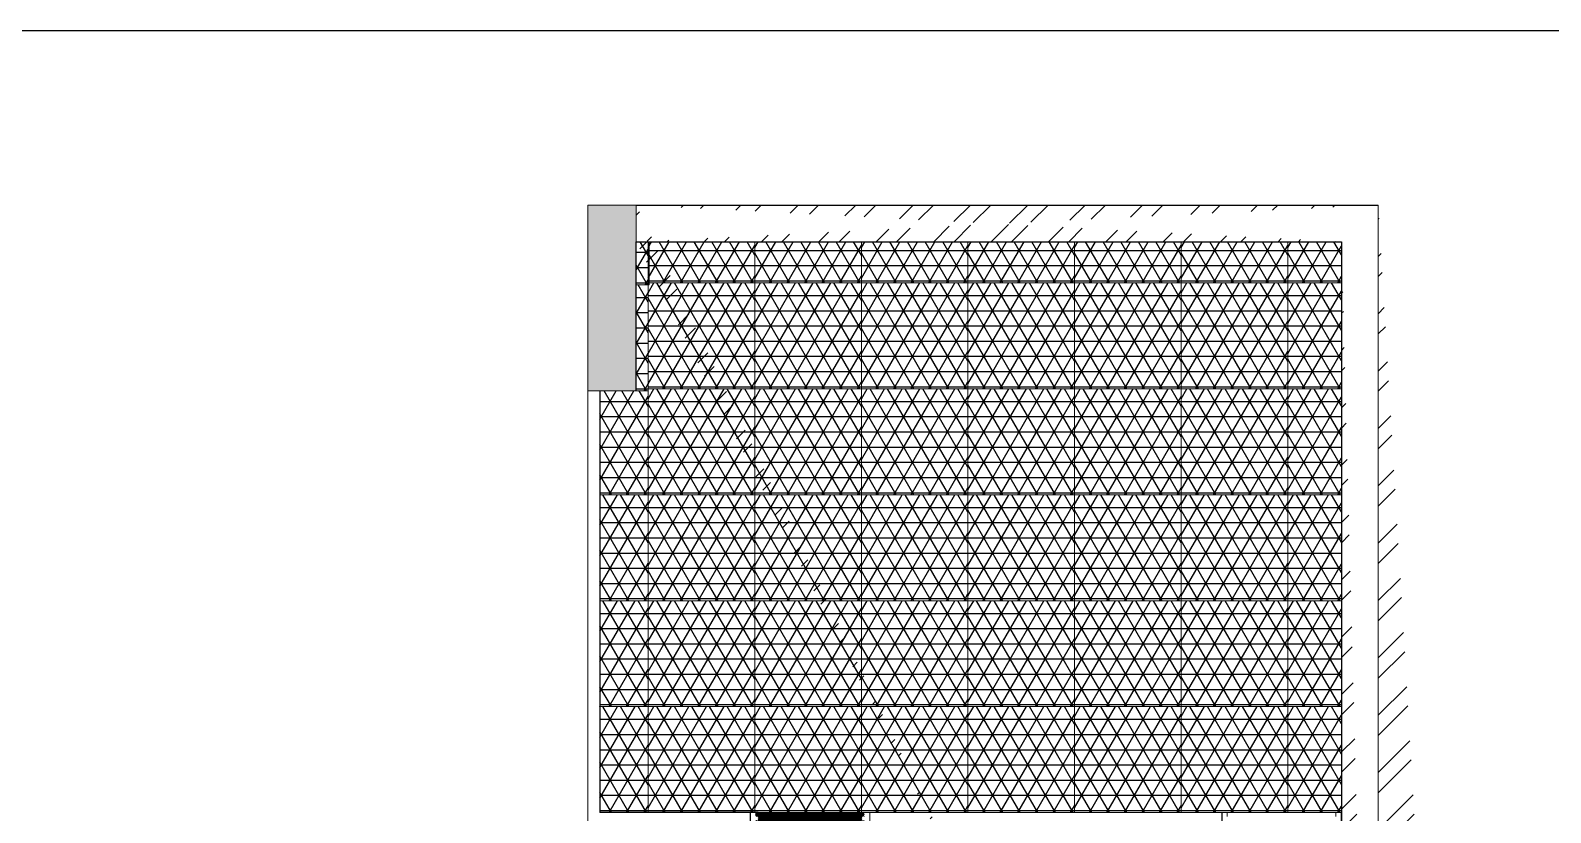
# Model space of a CAD drawing. Header units: millimetres. Extents: x 86441 to 190201, y 16532 to 98188.
# Drawn here: x 167228 to 176743, y 33631 to 38531 of the extents above; entities that cross this region are included whole.
import ezdxf

# ---------------------------------------------------------------- set-up
doc = ezdxf.new("R2010")
doc.units = ezdxf.units.MM
doc.header["$LTSCALE"] = 0.1
doc.layers.add('COLUMN', color=1, linetype='Continuous', lineweight=0)

msp = doc.modelspace()

# ---------------------------------------------------------------- hatches: boundary and pattern name
at = {"true_color": 0x004a5e, "transparency": 33554534}
h = msp.add_hatch(dxfattribs=at)
h.set_pattern_fill('NET3', color=138, scale=30)
h.set_pattern_definition([(0, (58787.42, 24186.46), (0, 95.25), []), (60, (58787.42, 24186.46), (-82.48892, 47.625), []), (120, (58787.42, 24186.46), (-82.48892, -47.625), [])])
h.paths.add_polyline_path([(171099.7, 37206.6), (171019, 37206.6), (171019, 36937), (171099.7, 36937)])
at = {"true_color": 0x004a5e, "transparency": 33554636}
h = msp.add_hatch(dxfattribs=at)
h.set_pattern_fill('NET3', color=138, scale=30)
h.set_pattern_definition([(0, (59449.03, 24198.96), (0, 95.25), []), (60, (59449.03, 24198.96), (-82.48892, 47.625), []), (120, (59449.03, 24198.96), (-82.48892, -47.625), [])])
h.paths.add_polyline_path([(171761.5, 37206.6), (171094.2, 37206.6), (171094, 36949.5), (171761.3, 36949.5)])
h = msp.add_hatch(dxfattribs=at)
h.set_pattern_fill('NET3', color=138, scale=30)
h.set_pattern_definition([(0, (60116.34, 24198.96), (0, 95.25), []), (60, (60116.34, 24198.96), (-82.48892, 47.625), []), (120, (60116.34, 24198.96), (-82.48892, -47.625), [])])
h.paths.add_polyline_path([(172428.8, 37206.6), (171761.5, 37206.6), (171761.3, 36949.5), (172428.6, 36949.5)])
h = msp.add_hatch(dxfattribs=at)
h.set_pattern_fill('NET3', color=138, scale=30)
h.set_pattern_definition([(0, (60783.65, 24198.96), (0, 95.25), []), (60, (60783.65, 24198.96), (-82.48892, 47.625), []), (120, (60783.65, 24198.96), (-82.48892, -47.625), [])])
h.paths.add_polyline_path([(173096.1, 37206.6), (172428.8, 37206.6), (172428.6, 36949.5), (173095.9, 36949.5)])
h = msp.add_hatch(dxfattribs=at)
h.set_pattern_fill('NET3', color=138, scale=30)
h.set_pattern_definition([(0, (61450.95, 24198.96), (0, 95.25), []), (60, (61450.95, 24198.96), (-82.48892, 47.625), []), (120, (61450.95, 24198.96), (-82.48892, -47.625), [])])
h.paths.add_polyline_path([(173763.4, 37206.6), (173096.1, 37206.6), (173095.9, 36949.5), (173763.2, 36949.5)])
h = msp.add_hatch(dxfattribs=at)
h.set_pattern_fill('NET3', color=138, scale=30)
h.set_pattern_definition([(0, (62118.26, 24198.96), (0, 95.25), []), (60, (62118.26, 24198.96), (-82.48892, 47.625), []), (120, (62118.26, 24198.96), (-82.48892, -47.625), [])])
h.paths.add_polyline_path([(174430.7, 37206.6), (173763.4, 37206.6), (173763.2, 36949.5), (174430.5, 36949.5)])
h = msp.add_hatch(dxfattribs=at)
h.set_pattern_fill('NET3', color=138, scale=30)
h.set_pattern_definition([(0, (62785.57, 24198.96), (0, 95.25), []), (60, (62785.57, 24198.96), (-82.48892, 47.625), []), (120, (62785.57, 24198.96), (-82.48892, -47.625), [])])
h.paths.add_polyline_path([(175098, 37206.6), (174430.7, 37206.6), (174430.5, 36949.5), (175097.8, 36949.5)])
h = msp.add_hatch(dxfattribs=at)
h.set_pattern_fill('NET3', color=138, scale=30)
h.set_pattern_definition([(0, (63452.88, 24198.96), (0, 95.25), []), (60, (63452.88, 24198.96), (-82.48892, 47.625), []), (120, (63452.88, 24198.96), (-82.48892, -47.625), [])])
h.paths.add_polyline_path([(175434.1, 37206.6), (175098, 37206.6), (175097.8, 36949.5), (175433.9, 36949.5)])
at = {"true_color": 0x004a5e, "transparency": 33554534}
h = msp.add_hatch(dxfattribs=at)
h.set_pattern_fill('NET3', color=138, scale=30)
h.set_pattern_definition([(0, (58781.73, 23522.82), (0, 95.25), []), (60, (58781.73, 23522.82), (-82.48892, 47.625), []), (120, (58781.73, 23522.82), (-82.48892, -47.625), [])])
h.paths.add_polyline_path([(171094, 36937), (171019, 36937), (171019, 36273.4), (171094, 36273.4)])
h = msp.add_hatch(dxfattribs=at)
h.set_pattern_fill('NET3', color=138, scale=30)
h.set_pattern_definition([(0, (59449.03, 23535.32), (0, 95.25), []), (60, (59449.03, 23535.32), (-82.48892, 47.625), []), (120, (59449.03, 23535.32), (-82.48892, -47.625), [])])
h.paths.add_polyline_path([(171761.3, 36949.5), (171094, 36949.5), (171094, 36285.9), (171761.3, 36285.9)])
h = msp.add_hatch(dxfattribs=at)
h.set_pattern_fill('NET3', color=138, scale=30)
h.set_pattern_definition([(0, (60116.34, 23535.32), (0, 95.25), []), (60, (60116.34, 23535.32), (-82.48892, 47.625), []), (120, (60116.34, 23535.32), (-82.48892, -47.625), [])])
h.paths.add_polyline_path([(172428.6, 36949.5), (171761.3, 36949.5), (171761.3, 36285.9), (172428.6, 36285.9)])
h = msp.add_hatch(dxfattribs=at)
h.set_pattern_fill('NET3', color=138, scale=30)
h.set_pattern_definition([(0, (60783.65, 23535.32), (0, 95.25), []), (60, (60783.65, 23535.32), (-82.48892, 47.625), []), (120, (60783.65, 23535.32), (-82.48892, -47.625), [])])
h.paths.add_polyline_path([(173095.9, 36949.5), (172428.6, 36949.5), (172428.6, 36285.9), (173095.9, 36285.9)])
h = msp.add_hatch(dxfattribs=at)
h.set_pattern_fill('NET3', color=138, scale=30)
h.set_pattern_definition([(0, (61450.95, 23535.32), (0, 95.25), []), (60, (61450.95, 23535.32), (-82.48892, 47.625), []), (120, (61450.95, 23535.32), (-82.48892, -47.625), [])])
h.paths.add_polyline_path([(173763.2, 36949.5), (173095.9, 36949.5), (173095.9, 36285.9), (173763.2, 36285.9)])
h = msp.add_hatch(dxfattribs=at)
h.set_pattern_fill('NET3', color=138, scale=30)
h.set_pattern_definition([(0, (62118.26, 23535.32), (0, 95.25), []), (60, (62118.26, 23535.32), (-82.48892, 47.625), []), (120, (62118.26, 23535.32), (-82.48892, -47.625), [])])
h.paths.add_polyline_path([(174430.5, 36949.5), (173763.2, 36949.5), (173763.2, 36285.9), (174430.5, 36285.9)])
h = msp.add_hatch(dxfattribs=at)
h.set_pattern_fill('NET3', color=138, scale=30)
h.set_pattern_definition([(0, (62785.57, 23535.32), (0, 95.25), []), (60, (62785.57, 23535.32), (-82.48892, 47.625), []), (120, (62785.57, 23535.32), (-82.48892, -47.625), [])])
h.paths.add_polyline_path([(175097.8, 36949.5), (174430.5, 36949.5), (174430.5, 36285.9), (175097.8, 36285.9)])
h = msp.add_hatch(dxfattribs=at)
h.set_pattern_fill('NET3', color=138, scale=30)
h.set_pattern_definition([(0, (63452.88, 23535.32), (0, 95.25), []), (60, (63452.88, 23535.32), (-82.48892, 47.625), []), (120, (63452.88, 23535.32), (-82.48892, -47.625), [])])
h.paths.add_polyline_path([(175434, 36949.5), (175097.8, 36949.5), (175097.8, 36285.9), (175434, 36285.9)])
at = {"true_color": 0x004a5e, "transparency": 33554572}
h = msp.add_hatch(dxfattribs=at)
h.set_pattern_fill('NET3', color=138, scale=30)
h.set_pattern_definition([(0, (58781.73, 22871.67), (0, 95.25), []), (60, (58781.73, 22871.67), (-82.48892, 47.625), []), (120, (58781.73, 22871.67), (-82.48892, -47.625), [])])
h.paths.add_polyline_path([(171094, 36272.6), (170792, 36272.6), (170792, 35622.2), (171094, 35622.2)])
at = {"true_color": 0x004a5e, "transparency": 33554636}
h = msp.add_hatch(dxfattribs=at)
h.set_pattern_fill('NET3', color=138, scale=30)
h.set_pattern_definition([(0, (59449.03, 22871.67), (0, 95.25), []), (60, (59449.03, 22871.67), (-82.48892, 47.625), []), (120, (59449.03, 22871.67), (-82.48892, -47.625), [])])
h.paths.add_polyline_path([(171761.3, 36285.9), (171094, 36285.9), (171094, 35622.2), (171761.3, 35622.2)])
h = msp.add_hatch(dxfattribs=at)
h.set_pattern_fill('NET3', color=138, scale=30)
h.set_pattern_definition([(0, (60116.34, 22871.67), (0, 95.25), []), (60, (60116.34, 22871.67), (-82.48892, 47.625), []), (120, (60116.34, 22871.67), (-82.48892, -47.625), [])])
h.paths.add_polyline_path([(172428.6, 36285.9), (171761.3, 36285.9), (171761.3, 35622.2), (172428.6, 35622.2)])
h = msp.add_hatch(dxfattribs=at)
h.set_pattern_fill('NET3', color=138, scale=30)
h.set_pattern_definition([(0, (60783.65, 22871.67), (0, 95.25), []), (60, (60783.65, 22871.67), (-82.48892, 47.625), []), (120, (60783.65, 22871.67), (-82.48892, -47.625), [])])
h.paths.add_polyline_path([(173095.9, 36285.9), (172428.6, 36285.9), (172428.6, 35622.2), (173095.9, 35622.2)])
h = msp.add_hatch(dxfattribs=at)
h.set_pattern_fill('NET3', color=138, scale=30)
h.set_pattern_definition([(0, (61450.95, 22871.67), (0, 95.25), []), (60, (61450.95, 22871.67), (-82.48892, 47.625), []), (120, (61450.95, 22871.67), (-82.48892, -47.625), [])])
h.paths.add_polyline_path([(173763.2, 36285.9), (173095.9, 36285.9), (173095.9, 35622.2), (173763.2, 35622.2)])
h = msp.add_hatch(dxfattribs=at)
h.set_pattern_fill('NET3', color=138, scale=30)
h.set_pattern_definition([(0, (62118.26, 22871.67), (0, 95.25), []), (60, (62118.26, 22871.67), (-82.48892, 47.625), []), (120, (62118.26, 22871.67), (-82.48892, -47.625), [])])
h.paths.add_polyline_path([(174430.5, 36285.9), (173763.2, 36285.9), (173763.2, 35622.2), (174430.5, 35622.2)])
h = msp.add_hatch(dxfattribs=at)
h.set_pattern_fill('NET3', color=138, scale=30)
h.set_pattern_definition([(0, (62785.57, 22871.67), (0, 95.25), []), (60, (62785.57, 22871.67), (-82.48892, 47.625), []), (120, (62785.57, 22871.67), (-82.48892, -47.625), [])])
h.paths.add_polyline_path([(175097.8, 36285.9), (174430.5, 36285.9), (174430.5, 35622.2), (175097.8, 35622.2)])
h = msp.add_hatch(dxfattribs=at)
h.set_pattern_fill('NET3', color=138, scale=30)
h.set_pattern_definition([(0, (63452.88, 22871.67), (0, 95.25), []), (60, (63452.88, 22871.67), (-82.48892, 47.625), []), (120, (63452.88, 22871.67), (-82.48892, -47.625), [])])
h.paths.add_polyline_path([(175434, 36285.9), (175097.8, 36285.9), (175097.8, 35622.2), (175434, 35622.2)])
at = {"true_color": 0x004a5e, "transparency": 33554572}
h = msp.add_hatch(dxfattribs=at)
h.set_pattern_fill('NET3', color=138, scale=30)
h.set_pattern_definition([(0, (58781.73, 22208.03), (0, 95.25), []), (60, (58781.73, 22208.03), (-82.48892, 47.625), []), (120, (58781.73, 22208.03), (-82.48892, -47.625), [])])
h.paths.add_polyline_path([(171094, 35622.2), (170792, 35622.2), (170792, 34958.6), (171094, 34958.6)])
at = {"true_color": 0x004a5e, "transparency": 33554534}
h = msp.add_hatch(dxfattribs=at)
h.set_pattern_fill('NET3', color=138, scale=30)
h.set_pattern_definition([(0, (59449.03, 22208.03), (0, 95.25), []), (60, (59449.03, 22208.03), (-82.48892, 47.625), []), (120, (59449.03, 22208.03), (-82.48892, -47.625), [])])
h.paths.add_polyline_path([(171761.3, 35622.2), (171094, 35622.2), (171094, 34958.6), (171761.3, 34958.6)])
h = msp.add_hatch(dxfattribs=at)
h.set_pattern_fill('NET3', color=138, scale=30)
h.set_pattern_definition([(0, (60116.34, 22208.03), (0, 95.25), []), (60, (60116.34, 22208.03), (-82.48892, 47.625), []), (120, (60116.34, 22208.03), (-82.48892, -47.625), [])])
h.paths.add_polyline_path([(172428.6, 35622.2), (171761.3, 35622.2), (171761.3, 34958.6), (172428.6, 34958.6)])
h = msp.add_hatch(dxfattribs=at)
h.set_pattern_fill('NET3', color=138, scale=30)
h.set_pattern_definition([(0, (60783.65, 22208.03), (0, 95.25), []), (60, (60783.65, 22208.03), (-82.48892, 47.625), []), (120, (60783.65, 22208.03), (-82.48892, -47.625), [])])
h.paths.add_polyline_path([(173095.9, 35622.2), (172428.6, 35622.2), (172428.6, 34958.6), (173095.9, 34958.6)])
h = msp.add_hatch(dxfattribs=at)
h.set_pattern_fill('NET3', color=138, scale=30)
h.set_pattern_definition([(0, (61450.95, 22208.03), (0, 95.25), []), (60, (61450.95, 22208.03), (-82.48892, 47.625), []), (120, (61450.95, 22208.03), (-82.48892, -47.625), [])])
h.paths.add_polyline_path([(173763.2, 35622.2), (173095.9, 35622.2), (173095.9, 34958.6), (173763.2, 34958.6)])
h = msp.add_hatch(dxfattribs=at)
h.set_pattern_fill('NET3', color=138, scale=30)
h.set_pattern_definition([(0, (62118.26, 22208.03), (0, 95.25), []), (60, (62118.26, 22208.03), (-82.48892, 47.625), []), (120, (62118.26, 22208.03), (-82.48892, -47.625), [])])
h.paths.add_polyline_path([(174430.5, 35622.2), (173763.2, 35622.2), (173763.2, 34958.6), (174430.5, 34958.6)])
h = msp.add_hatch(dxfattribs=at)
h.set_pattern_fill('NET3', color=138, scale=30)
h.set_pattern_definition([(0, (62785.57, 22208.03), (0, 95.25), []), (60, (62785.57, 22208.03), (-82.48892, 47.625), []), (120, (62785.57, 22208.03), (-82.48892, -47.625), [])])
h.paths.add_polyline_path([(175097.8, 35622.2), (174430.5, 35622.2), (174430.5, 34958.6), (175097.8, 34958.6)])
at = {"true_color": 0x004a5e, "transparency": 33554636}
h = msp.add_hatch(dxfattribs=at)
h.set_pattern_fill('NET3', color=138, scale=30)
h.set_pattern_definition([(0, (63452.88, 22208.03), (0, 95.25), []), (60, (63452.88, 22208.03), (-82.48892, 47.625), []), (120, (63452.88, 22208.03), (-82.48892, -47.625), [])])
h.paths.add_polyline_path([(175434, 35622.2), (175097.8, 35622.2), (175097.8, 34958.6), (175434, 34958.6)])
at = {"true_color": 0x004a5e, "transparency": 33554572}
h = msp.add_hatch(dxfattribs=at)
h.set_pattern_fill('NET3', color=138, scale=30)
h.set_pattern_definition([(0, (58781.73, 21544.38), (0, 95.25), []), (60, (58781.73, 21544.38), (-82.48892, 47.625), []), (120, (58781.73, 21544.38), (-82.48892, -47.625), [])])
h.paths.add_polyline_path([(171094, 34958.6), (170792, 34958.6), (170792, 34294.9), (171094, 34294.9)])
at = {"true_color": 0x004a5e, "transparency": 33554636}
h = msp.add_hatch(dxfattribs=at)
h.set_pattern_fill('NET3', color=138, scale=30)
h.set_pattern_definition([(0, (59449.03, 21544.38), (0, 95.25), []), (60, (59449.03, 21544.38), (-82.48892, 47.625), []), (120, (59449.03, 21544.38), (-82.48892, -47.625), [])])
h.paths.add_polyline_path([(171761.3, 34958.6), (171094, 34958.6), (171094, 34294.9), (171761.3, 34294.9)])
h = msp.add_hatch(dxfattribs=at)
h.set_pattern_fill('NET3', color=138, scale=30)
h.set_pattern_definition([(0, (60116.34, 21544.38), (0, 95.25), []), (60, (60116.34, 21544.38), (-82.48892, 47.625), []), (120, (60116.34, 21544.38), (-82.48892, -47.625), [])])
h.paths.add_polyline_path([(172428.6, 34958.6), (171761.3, 34958.6), (171761.3, 34294.9), (172428.6, 34294.9)])
h = msp.add_hatch(dxfattribs=at)
h.set_pattern_fill('NET3', color=138, scale=30)
h.set_pattern_definition([(0, (60783.65, 21544.38), (0, 95.25), []), (60, (60783.65, 21544.38), (-82.48892, 47.625), []), (120, (60783.65, 21544.38), (-82.48892, -47.625), [])])
h.paths.add_polyline_path([(173095.9, 34958.6), (172428.6, 34958.6), (172428.6, 34294.9), (173095.9, 34294.9)])
h = msp.add_hatch(dxfattribs=at)
h.set_pattern_fill('NET3', color=138, scale=30)
h.set_pattern_definition([(0, (61450.95, 21544.38), (0, 95.25), []), (60, (61450.95, 21544.38), (-82.48892, 47.625), []), (120, (61450.95, 21544.38), (-82.48892, -47.625), [])])
h.paths.add_polyline_path([(173763.2, 34958.6), (173095.9, 34958.6), (173095.9, 34294.9), (173763.2, 34294.9)])
h = msp.add_hatch(dxfattribs=at)
h.set_pattern_fill('NET3', color=138, scale=30)
h.set_pattern_definition([(0, (62118.26, 21544.38), (0, 95.25), []), (60, (62118.26, 21544.38), (-82.48892, 47.625), []), (120, (62118.26, 21544.38), (-82.48892, -47.625), [])])
h.paths.add_polyline_path([(174430.5, 34958.6), (173763.2, 34958.6), (173763.2, 34294.9), (174430.5, 34294.9)])
h = msp.add_hatch(dxfattribs=at)
h.set_pattern_fill('NET3', color=138, scale=30)
h.set_pattern_definition([(0, (62785.57, 21544.38), (0, 95.25), []), (60, (62785.57, 21544.38), (-82.48892, 47.625), []), (120, (62785.57, 21544.38), (-82.48892, -47.625), [])])
h.paths.add_polyline_path([(175097.8, 34958.6), (174430.5, 34958.6), (174430.5, 34294.9), (175097.8, 34294.9)])
h = msp.add_hatch(dxfattribs=at)
h.set_pattern_fill('NET3', color=138, scale=30)
h.set_pattern_definition([(0, (63452.88, 21544.38), (0, 95.25), []), (60, (63452.88, 21544.38), (-82.48892, 47.625), []), (120, (63452.88, 21544.38), (-82.48892, -47.625), [])])
h.paths.add_polyline_path([(175434, 34958.6), (175097.8, 34958.6), (175097.8, 34294.9), (175434, 34294.9)])
at = {"true_color": 0x004a5e, "transparency": 33554572}
h = msp.add_hatch(dxfattribs=at)
h.set_pattern_fill('NET3', color=138, scale=30)
h.set_pattern_definition([(0, (58781.73, 20880.74), (0, 95.25), []), (60, (58781.73, 20880.74), (-82.48892, 47.625), []), (120, (58781.73, 20880.74), (-82.48892, -47.625), [])])
h.paths.add_polyline_path([(171094, 34294.9), (170792, 34294.9), (170792, 33631.3), (171094, 33631.3)])
at = {"true_color": 0x004a5e, "transparency": 33554534}
h = msp.add_hatch(dxfattribs=at)
h.set_pattern_fill('NET3', color=138, scale=30)
h.set_pattern_definition([(0, (59449.03, 20880.74), (0, 95.25), []), (60, (59449.03, 20880.74), (-82.48892, 47.625), []), (120, (59449.03, 20880.74), (-82.48892, -47.625), [])])
h.paths.add_polyline_path([(171761.3, 34294.9), (171094, 34294.9), (171094, 33631.3), (171761.3, 33631.3)])
h = msp.add_hatch(dxfattribs=at)
h.set_pattern_fill('NET3', color=138, scale=30)
h.set_pattern_definition([(0, (60116.34, 20880.74), (0, 95.25), []), (60, (60116.34, 20880.74), (-82.48892, 47.625), []), (120, (60116.34, 20880.74), (-82.48892, -47.625), [])])
h.paths.add_polyline_path([(172428.6, 34294.9), (171761.3, 34294.9), (171761.3, 33631.3), (172428.6, 33631.3)])
h = msp.add_hatch(dxfattribs=at)
h.set_pattern_fill('NET3', color=138, scale=30)
h.set_pattern_definition([(0, (60783.65, 20880.74), (0, 95.25), []), (60, (60783.65, 20880.74), (-82.48892, 47.625), []), (120, (60783.65, 20880.74), (-82.48892, -47.625), [])])
h.paths.add_polyline_path([(173095.9, 34294.9), (172428.6, 34294.9), (172428.6, 33631.3), (173095.9, 33631.3)])
h = msp.add_hatch(dxfattribs=at)
h.set_pattern_fill('NET3', color=138, scale=30)
h.set_pattern_definition([(0, (61450.95, 20880.74), (0, 95.25), []), (60, (61450.95, 20880.74), (-82.48892, 47.625), []), (120, (61450.95, 20880.74), (-82.48892, -47.625), [])])
h.paths.add_polyline_path([(173763.2, 34294.9), (173095.9, 34294.9), (173095.9, 33631.3), (173763.2, 33631.3)])
h = msp.add_hatch(dxfattribs=at)
h.set_pattern_fill('NET3', color=138, scale=30)
h.set_pattern_definition([(0, (62118.26, 20880.74), (0, 95.25), []), (60, (62118.26, 20880.74), (-82.48892, 47.625), []), (120, (62118.26, 20880.74), (-82.48892, -47.625), [])])
h.paths.add_polyline_path([(174430.5, 34294.9), (173763.2, 34294.9), (173763.2, 33631.3), (174430.5, 33631.3)])
at = {"true_color": 0x004a5e, "transparency": 33554636}
h = msp.add_hatch(dxfattribs=at)
h.set_pattern_fill('NET3', color=138, scale=30)
h.set_pattern_definition([(0, (62785.57, 20880.74), (0, 95.25), []), (60, (62785.57, 20880.74), (-82.48892, 47.625), []), (120, (62785.57, 20880.74), (-82.48892, -47.625), [])])
h.paths.add_polyline_path([(175097.8, 34294.9), (174430.5, 34294.9), (174430.5, 33631.3), (175097.8, 33631.3)])
h = msp.add_hatch(dxfattribs=at)
h.set_pattern_fill('NET3', color=138, scale=30)
h.set_pattern_definition([(0, (63452.88, 20880.74), (0, 95.25), []), (60, (63452.88, 20880.74), (-82.48892, 47.625), []), (120, (63452.88, 20880.74), (-82.48892, -47.625), [])])
h.paths.add_polyline_path([(175434, 34294.9), (175097.8, 34294.9), (175097.8, 33631.3), (175434, 33631.3)])
at = {"true_color": 0x939598, "transparency": 33554687}
h = msp.add_hatch(dxfattribs=at)
h.set_pattern_fill('ANSI32', color=252)
h.set_pattern_definition([(45, (64319.126, 0), (-6.7351921, 6.7351921), []), (45, (64323.6165, 0), (-6.7351921, 6.7351921), [])])
h.paths.add_polyline_path([(172482, 33556.3), (172447, 33556.3), (172447, 33581.3), (172432, 33581.3), (172432, 33606.3), (172447, 33606.3), (172447, 33631.3), (172428.6, 33631.3), (171767, 33631.3), (171767, 33606.3), (171782, 33606.3), (171782, 33581.3), (171767, 33581.3), (171767, 33556.3), (171732, 33556.3), (171019, 33556.3), (170717, 33556.3), (170717, 31963.6), (171882, 31963.6), (171882, 31661.6), (170717, 31661.6), (170717, 31416.6), (170717, 30661.6), (170717, 30561.6), (170717, 29017.6), (171019, 29017.6), (171767, 29017.6), (171767, 28992.6), (171782, 28992.6), (171782, 28962.6), (172428.6, 28962.6), (172432, 28962.6), (172432, 28992.6), (172447, 28992.6), (172447, 29017.6), (172482, 29017.6)])
at = {"layer": 'COLUMN', "true_color": 0xed1f24, "transparency": 33554687}
h = msp.add_hatch(dxfattribs=at)
h.set_pattern_fill('AR-CONC', color=240, scale=2)
h.set_pattern_definition([(50, (64319.13, 0), (364.36934, -31.8782), [38.1, -419.1]), (355, (64319.13, 0), (-70.4868, 382.1137), [30.48, -335.2812]), (100.45144, (64349.5, -2.66), (293.8825, 350.2355), [32.38, -356.1805]), (46.1842, (64319.13, 101.6), (542.158, -84.0847), [57.15, -628.65]), (96.63556, (64364.3, 94.6), (474.8083, 494.8522), [48.57, -534.2712]), (351.18415, (64319.1, 101.6), (474.8083, 494.8522), [45.72, -502.9195]), (21, (64369.93, 76.2), (303.2288, -204.5304), [38.1, -419.1]), (326, (64369.93, 76.2), (123.604, 368.3759), [30.48, -335.28]), (71.45144, (64395.2, 59.16), (426.8328, 163.8455), [32.38, -356.1799]), (37.5, (64319.13, 0), (6.1772, 169.11008), [0, -331.216, 0, -340.36, 0, -336.55]), (7.5, (64319.13, 0), (133.63933, 200.36115), [0, -194.056, 0, -323.596, 0, -128.27]), (327.5, (64205.84, 0), (271.18119, -11.45749), [0, -127, 0, -396.24, 0, -525.78]), (317.5, (64155.04, 0), (296.25836, 50.853), [0, -165.1, 0, -263.144, 0, -373.38])])
h.paths.add_polyline_path([(171882, 31963.6), (170717, 31963.6), (170717, 31661.6), (171882, 31661.6)])
h.paths.add_polyline_path([(162418.7, 31703.5), (161253.7, 31703.5), (161253.7, 31401.5), (162416.7, 31401.5)])
h.paths.add_polyline_path([(153621.7, 37176.5), (152341.7, 37176.5), (152341.7, 36797.5), (153621.7, 36797.5), (153621.7, 36823.4)])
h.paths.add_polyline_path([(166967.7, 26766.5), (166584.7, 26766.5), (166584.7, 25535.5), (166967.7, 25535.5)])
h.paths.add_polyline_path([(161555.7, 26699.5), (161253.7, 26699.5), (161253.7, 25535.5), (161555.7, 25535.5)])
h.paths.add_polyline_path([(157693.7, 27633.5), (157391.7, 27633.5), (157391.7, 26469.5), (157693.7, 26469.5)])
h.paths.add_polyline_path([(153621.7, 26848.5), (152341.7, 26848.5), (152341.7, 26469.5), (153621.7, 26469.5)])
h.paths.add_polyline_path([(157693.7, 36946.5), (157693.7, 37176.5), (157391.7, 37176.5), (157391.7, 36012.5), (157693.7, 36012.5)])
h.paths.add_polyline_path([(161555.7, 37176.5), (161253.7, 37176.5), (161253.7, 36012.5), (161555.7, 36012.5)])
h.paths.add_polyline_path([(176431, 27026.6), (176201, 27026.6), (176048, 27026.6), (176048, 26689.3), (176048, 26025.6), (176048, 25795.6), (176431, 25795.6)])
h.paths.add_polyline_path([(171019, 27364.6), (170792, 27364.6), (170717, 27364.6), (170717, 26959.6), (170717, 25795.6), (171019, 25795.6), (171019, 26025.6)])
h.paths.add_polyline_path([(171019, 37206.6), (171019, 37436.6), (170717, 37436.6), (170717, 36272.6), (170792, 36272.6), (170792, 36273.4), (171019, 36273.4), (171019, 36937)])
at = {"layer": 'COLUMN', "lineweight": 9, "true_color": 0x636466, "transparency": 33554687}
h = msp.add_hatch(dxfattribs=at)
h.set_pattern_fill('STEEL', color=251, scale=80)
h.set_pattern_definition([(45, (64319.13, 0), (-179.6051, 179.6051), []), (45, (64319.13, 127), (-179.6051, 179.6051), [])])
h.paths.add_polyline_path([(164595.2, 27066.5), (164255.7, 27066.5), (164255.7, 26916.5), (164595.2, 26916.5)])
h.paths.add_polyline_path([(174507, 33556.3), (174357, 33556.3), (174357, 32406.3), (174507, 32406.3)], flags=17)
h.paths.add_polyline_path([(173607, 32556.3), (172557, 32556.3), (172557, 32406.3), (173607, 32406.3)], flags=17)
h.paths.add_polyline_path([(165970.7, 28907.5), (163243.7, 28907.5), (163243.7, 28757.5), (165970.7, 28757.5)])
h.paths.add_polyline_path([(164255.7, 26699.5), (164255.7, 26959.9), (164105.7, 26959.9), (164105.7, 26699.5), (164105.7, 25765.5), (164255.7, 25765.5)])
h.paths.add_polyline_path([(165495.2, 26965.5), (165345.2, 26965.5), (165345.2, 25765.5), (165495.2, 25765.5), (165495.2, 26266)])
h.paths.add_polyline_path([(164105.7, 26857.5), (163655.7, 26857.5), (163655.7, 26707.5), (164105.7, 26707.5)])
h.paths.add_polyline_path([(164255.7, 27857.5), (164105.7, 27857.5), (164105.7, 27472), (164255.7, 27472)])
h.paths.add_polyline_path([(164105.7, 27857.5), (162455.7, 27857.5), (162455.7, 27707.5), (164105.7, 27707.5)])
h.paths.add_polyline_path([(162905.7, 27707.5), (162755.7, 27707.5), (162755.7, 26707.5), (162905.7, 26707.5), (162905.7, 26857.5)])
h.paths.add_polyline_path([(166737.7, 27066.5), (166584.7, 27066.5), (166245.2, 27066.5), (166245.2, 26916.5), (166584.7, 26916.5), (166737.7, 26916.5)], flags=17)
h.paths.add_polyline_path([(157391.7, 26699.5), (153621.7, 26699.5), (153621.7, 26469.5), (157391.7, 26469.5)])
h.paths.add_polyline_path([(161253.7, 26699.5), (160954.7, 26699.5), (160954.7, 26469.5), (161253.7, 26469.5)])
h.paths.add_polyline_path([(158065.7, 26699.5), (157693.7, 26699.5), (157693.7, 26469.5), (158065.7, 26469.5)])
h.paths.add_polyline_path([(166584.7, 25765.5), (166309.8, 25765.5), (166309.8, 25535.5), (166584.7, 25535.5)])
h.paths.add_polyline_path([(165770.1, 25765.5), (165070.3, 25765.5), (165070.3, 25535.5), (165770.1, 25535.5)])
h.paths.add_polyline_path([(164524.9, 25765.5), (161555.7, 25765.5), (161555.7, 25535.5), (164524.9, 25535.5)])
h.paths.add_polyline_path([(166200.7, 28757.5), (165970.7, 28757.5), (165970.7, 28041.5), (166737.7, 28041.5), (166737.7, 26768.5), (166967.7, 26768.5), (166967.7, 28271.5), (166200.7, 28271.5)])
h.paths.add_polyline_path([(166200.7, 31999.5), (165970.7, 31999.5), (165970.7, 31646.5), (166200.7, 31646.5)])
h.paths.add_polyline_path([(166200.7, 37176.5), (165970.7, 37176.5), (165206.7, 37176.5), (165206.7, 36946.5), (165970.7, 36946.5), (165970.7, 34888.5), (166200.7, 34888.5)])
h.paths.add_polyline_path([(162317.7, 37176.5), (161555.7, 37176.5), (161555.7, 36946.5), (162317.7, 36946.5)])
h.paths.add_polyline_path([(158065.7, 37176.5), (157693.7, 37176.5), (157693.7, 36946.5), (158065.7, 36946.5)])
h.paths.add_polyline_path([(161253.7, 37176.5), (160954.7, 37176.5), (160954.7, 36946.5), (161253.7, 36946.5)])
h.paths.add_polyline_path([(157391.7, 37176.5), (153621.7, 37176.5), (153621.7, 36946.5), (157391.7, 36946.5)])
edge = h.paths.add_edge_path()
edge.add_line((176201, 27026.6), (176431, 27026.6))
edge.add_line((176204.2, 28299.9), (176201, 27021.1))
edge.add_line((176431, 28531.6), (176431, 27026.6))
edge.add_line((175664, 28531.6), (176431, 28531.6))
edge.add_line((175434.1, 28301.6), (176204.2, 28299.9))
edge.add_line((175664, 37436.6), (175664, 28531.6))
edge.add_line((175434.1, 37206.6), (175434.1, 28301.6))
edge.add_line((171019, 37436.6), (175664, 37436.6))
edge.add_line((171019, 37206.6), (175434.1, 37206.6))
edge.add_line((171019, 37436.6), (171019, 37206.6))
h.paths.add_polyline_path([(176048, 26025.6), (176048, 25795.6), (171019, 25795.6), (171019, 26025.6)])

# ---------------------------------------------------------------- linework, layer by layer
at = {"color": 18, "true_color": 0x000000, "transparency": 33554687}
for p, q in [((171019, 37436.6), (175664, 37436.6)), ((171019, 37206.6), (175434.1, 37206.6)), ((175434.1, 37206.6), (175434.1, 28301.6))]:
    msp.add_line(p, q, dxfattribs=at)
at = {"color": 18, "lineweight": 0, "true_color": 0x000000, "transparency": 33554687}
msp.add_line((175664, 37436.6), (175664, 28531.6), dxfattribs=at)
at = {"transparency": 33554687}
for p, q in [((171019, 36272.6), (171019, 37206.6)), ((170792, 36272.6), (170792, 33631.3)), ((171732, 33631.3), (171732, 33556.3)), ((171732, 33631.3), (171732, 33556.3)), ((174684, 33631.3), (174684, 33556.3)), ((175434, 33556.3), (175434, 33631.3))]:
    msp.add_line(p, q, dxfattribs=at)
at = {"color": 37, "lineweight": 0, "true_color": 0x725934, "transparency": 33554687}
for p, q in [((171019, 37206.6), (171094, 37206.6)), ((171094, 37206.6), (175434, 37206.6)), ((175434, 37206.6), (175434, 34806.6)), ((175434, 36006.6), (175434, 37206.6)), ((175434, 34806.6), (175434, 33631.3))]:
    msp.add_line(p, q, dxfattribs=at)
at = {"color": 7, "lineweight": 5, "true_color": 0xffffff, "transparency": 33554687}
for p, q in [((171094, 37206.6), (171094, 36006.6)), ((173494, 37206.6), (173494, 37206.6)), ((171094, 36656.6), (171094, 36006.6)), ((171094, 35406.6), (171094, 36006.6)), ((171094, 35406.6), (171094, 34806.6)), ((174719, 33631.3), (172482, 33631.3)), ((174684, 33631.3), (174719, 33631.3)), ((175434, 33631.3), (175399, 33631.3)), ((175434, 33631.3), (175399, 33631.3))]:
    msp.add_line(p, q, dxfattribs=at)
at = {"color": 25, "lineweight": 9, "transparency": 33554687}
for p, q in [((170717, 27364.6), (170717, 36272.6)), ((170717, 36272.6), (170717, 33556.3)), ((170792, 36273.4), (170792, 33631.3)), ((171767, 33631.3), (170792, 33631.3)), ((172482, 33631.3), (172482, 28942.6)), ((172482, 33631.3), (174684, 33631.3)), ((174719, 33631.3), (175399, 33631.3))]:
    msp.add_line(p, q, dxfattribs=at)
at = {"color": 7, "true_color": 0xffffff, "transparency": 33554687}
msp.add_line((171783.5, 33631.3), (170792, 33631.3), dxfattribs=at)
at = {"color": 25, "lineweight": 0, "transparency": 33554687}
for p, q in [((172482, 33631.3), (172447, 33631.3)), ((172482, 33631.3), (172482, 33556.3)), ((172482, 33631.3), (172482, 33556.3)), ((174684, 33556.3), (174684, 33631.3)), ((174684, 33631.3), (174719, 33631.3)), ((174719, 33631.3), (174719, 33606.3)), ((175399, 33631.3), (175399, 33606.3))]:
    msp.add_line(p, q, dxfattribs=at)
at = {"transparency": 33554687}
msp.add_lwpolyline([(150760.6, 38530.6), (190201.4, 38530.6), (190201.4, 20027.6), (150760.6, 20027.6)], close=True, dxfattribs=at)
at = {"color": 18, "lineweight": 0, "true_color": 0x000000, "transparency": 33554687}
for points in [[(171019, 36937), (171099.7, 36937), (171099.7, 37206.6), (171019, 37206.6)], [(171094, 36949.5), (171761.3, 36949.5), (171761.5, 37206.6), (171094.2, 37206.6)], [(171761.3, 36949.5), (172428.6, 36949.5), (172428.8, 37206.6), (171761.5, 37206.6)], [(172428.6, 36949.5), (173095.9, 36949.5), (173096.1, 37206.6), (172428.8, 37206.6)], [(173095.9, 36949.5), (173763.2, 36949.5), (173763.4, 37206.6), (173096.1, 37206.6)], [(173763.2, 36949.5), (174430.5, 36949.5), (174430.7, 37206.6), (173763.4, 37206.6)], [(174430.5, 36949.5), (175097.8, 36949.5), (175098, 37206.6), (174430.7, 37206.6)], [(175097.8, 36949.5), (175433.9, 36949.5), (175434.1, 37206.6), (175098, 37206.6)], [(171019, 36273.4), (171094, 36273.4), (171094, 36937), (171019, 36937)], [(171094, 36285.9), (171761.3, 36285.9), (171761.3, 36949.5), (171094, 36949.5)], [(171761.3, 36285.9), (172428.6, 36285.9), (172428.6, 36949.5), (171761.3, 36949.5)], [(172428.6, 36285.9), (173095.9, 36285.9), (173095.9, 36949.5), (172428.6, 36949.5)], [(173095.9, 36285.9), (173763.2, 36285.9), (173763.2, 36949.5), (173095.9, 36949.5)], [(173763.2, 36285.9), (174430.5, 36285.9), (174430.5, 36949.5), (173763.2, 36949.5)], [(174430.5, 36285.9), (175097.8, 36285.9), (175097.8, 36949.5), (174430.5, 36949.5)], [(175097.8, 36285.9), (175434, 36285.9), (175434, 36949.5), (175097.8, 36949.5)], [(170792, 35622.2), (171094, 35622.2), (171094, 36272.6), (170792, 36272.6)], [(171094, 35622.2), (171761.3, 35622.2), (171761.3, 36285.9), (171094, 36285.9)], [(171761.3, 35622.2), (172428.6, 35622.2), (172428.6, 36285.9), (171761.3, 36285.9)], [(172428.6, 35622.2), (173095.9, 35622.2), (173095.9, 36285.9), (172428.6, 36285.9)], [(173095.9, 35622.2), (173763.2, 35622.2), (173763.2, 36285.9), (173095.9, 36285.9)], [(173763.2, 35622.2), (174430.5, 35622.2), (174430.5, 36285.9), (173763.2, 36285.9)], [(174430.5, 35622.2), (175097.8, 35622.2), (175097.8, 36285.9), (174430.5, 36285.9)], [(175097.8, 35622.2), (175434, 35622.2), (175434, 36285.9), (175097.8, 36285.9)], [(170792, 34958.6), (171094, 34958.6), (171094, 35622.2), (170792, 35622.2)], [(171094, 34958.6), (171761.3, 34958.6), (171761.3, 35622.2), (171094, 35622.2)], [(171761.3, 34958.6), (172428.6, 34958.6), (172428.6, 35622.2), (171761.3, 35622.2)], [(172428.6, 34958.6), (173095.9, 34958.6), (173095.9, 35622.2), (172428.6, 35622.2)], [(173095.9, 34958.6), (173763.2, 34958.6), (173763.2, 35622.2), (173095.9, 35622.2)], [(173763.2, 34958.6), (174430.5, 34958.6), (174430.5, 35622.2), (173763.2, 35622.2)], [(174430.5, 34958.6), (175097.8, 34958.6), (175097.8, 35622.2), (174430.5, 35622.2)], [(175097.8, 34958.6), (175434, 34958.6), (175434, 35622.2), (175097.8, 35622.2)], [(170792, 34294.9), (171094, 34294.9), (171094, 34958.6), (170792, 34958.6)], [(171094, 34294.9), (171761.3, 34294.9), (171761.3, 34958.6), (171094, 34958.6)], [(171761.3, 34294.9), (172428.6, 34294.9), (172428.6, 34958.6), (171761.3, 34958.6)], [(172428.6, 34294.9), (173095.9, 34294.9), (173095.9, 34958.6), (172428.6, 34958.6)], [(173095.9, 34294.9), (173763.2, 34294.9), (173763.2, 34958.6), (173095.9, 34958.6)], [(173763.2, 34294.9), (174430.5, 34294.9), (174430.5, 34958.6), (173763.2, 34958.6)], [(174430.5, 34294.9), (175097.8, 34294.9), (175097.8, 34958.6), (174430.5, 34958.6)], [(170792, 33631.3), (171094, 33631.3), (171094, 34294.9), (170792, 34294.9)], [(171094, 33631.3), (171761.3, 33631.3), (171761.3, 34294.9), (171094, 34294.9)], [(171761.3, 33631.3), (172428.6, 33631.3), (172428.6, 34294.9), (171761.3, 34294.9)], [(172428.6, 33631.3), (173095.9, 33631.3), (173095.9, 34294.9), (172428.6, 34294.9)], [(173095.9, 33631.3), (173763.2, 33631.3), (173763.2, 34294.9), (173095.9, 34294.9)], [(173763.2, 33631.3), (174430.5, 33631.3), (174430.5, 34294.9), (173763.2, 34294.9)], [(174430.5, 33631.3), (175097.8, 33631.3), (175097.8, 34294.9), (174430.5, 34294.9)]]:
    msp.add_lwpolyline(points, close=True, dxfattribs=at)
at = {"color": 18, "lineweight": 9, "true_color": 0x000000, "transparency": 33554687}
for points in [[(175097.8, 34294.9), (175434, 34294.9), (175434, 34958.6), (175097.8, 34958.6)], [(175097.8, 33631.3), (175434, 33631.3), (175434, 34294.9), (175097.8, 34294.9)]]:
    msp.add_lwpolyline(points, close=True, dxfattribs=at)
at = {"layer": 'COLUMN', "transparency": 33554687}
for p, q in [((170717, 37436.6), (171019, 37436.6)), ((170717, 36272.6), (170717, 37436.6)), ((171019, 37436.6), (171019, 37206.6)), ((171019, 37206.6), (171019, 36273.4)), ((170717, 36272.6), (171019, 36272.6))]:
    msp.add_line(p, q, dxfattribs=at)

doc.saveas('drawing.dxf')
